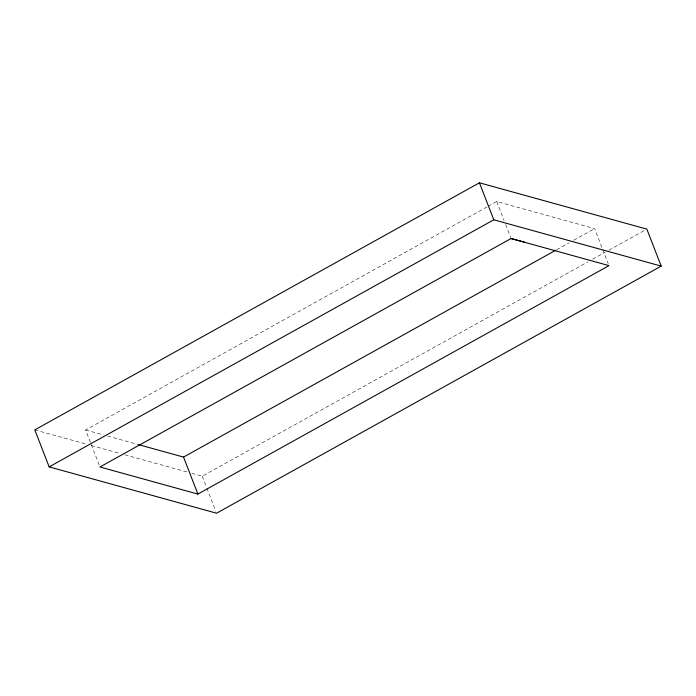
<?xml version="1.0" encoding="UTF-8"?>
<svg xmlns="http://www.w3.org/2000/svg" width="696" height="696" viewBox="0 0 696 696"><rect width="100%" height="100%" fill="white"/><g stroke="black" fill="none" stroke-linecap="round" stroke-linejoin="round"><path stroke-width="0.52" stroke-dasharray="3.48 2.61" d="M99.197 464.989L85.625 429.989L487.235 206.808M488.183 206.286L496.727 201.536L594.636 228.627L602.397 248.629M556.661 249.734L569.006 242.869M573.748 240.233L594.636 228.627M191.748 473.315L202.205 476.203L587.946 261.853M592.696 259.208L605.042 252.344M608.843 250.229L644.948 230.167M85.625 429.989L103.33 434.887M107.497 436.044L138.748 444.692M34.8 429.884L87.113 444.361M91.298 445.518L120.599 453.627M124.784 454.784L187.563 472.149M602.788 249.629L608.217 263.627M496.727 201.536L504.095 220.536M505.644 224.538L510.69 237.536M202.205 476.203L206.477 487.209M206.86 488.209L215.786 511.203"/><path stroke-width="1.04" d="M479.44 182.796L34.8 429.884L49.155 466.885L216.56 513.204L661.2 266.116L646.845 229.115L479.44 182.796L493.795 219.797L661.2 266.116M49.155 466.885L493.795 219.797M511.073 238.537L99.972 466.99L197.89 494.082L608.991 265.628L511.073 238.537L524.384 242.112M138.748 444.692L183.535 457.081L555.712 250.255M183.535 457.081L197.89 494.082"/></g></svg>
